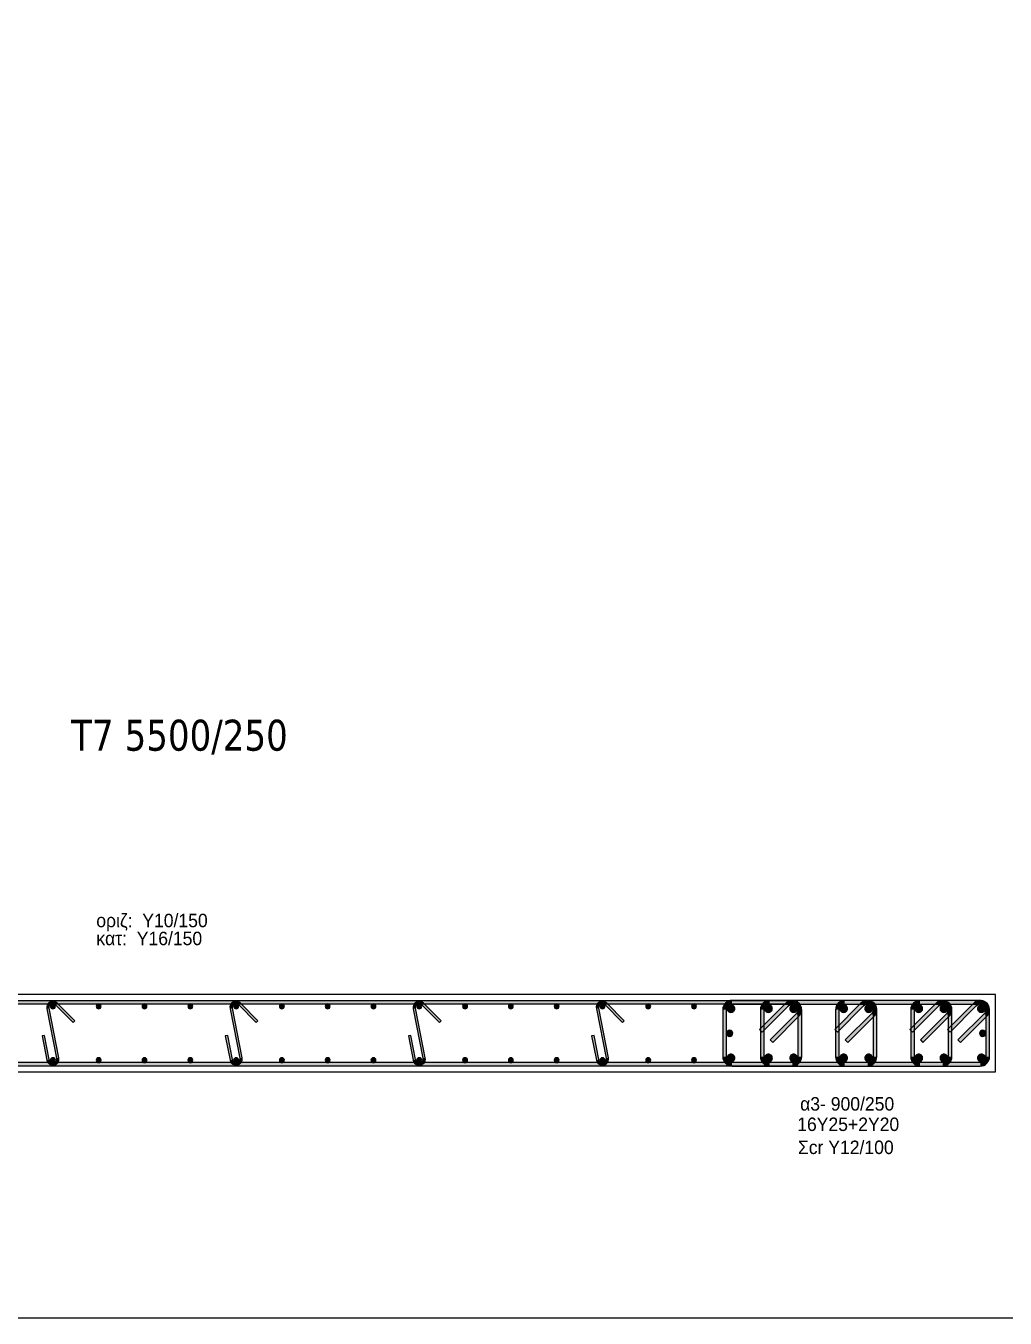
# Model space of a CAD drawing. Header units: millimetres. Extents: x -2171 to 1563, y -1758 to -1505.
# Drawn here: x -639.37 to -623.54, y -1630.29 to -1609.42 of the extents above; entities that cross this region are included whole.
import ezdxf

# ---------------------------------------------------------------- set-up
doc = ezdxf.new("R2010")
doc.units = ezdxf.units.MM
for name, color, linetype in [('-S_TEXT', 3, 'Continuous'), ('Col_Det', 7, 'Continuous'), ('Col_Det_Fill', 7, 'Continuous'), ('pinakaki', 153, 'Continuous')]:
    doc.layers.add(name, color=color, linetype=linetype)
doc.styles.add('S1Arl22_b_934_161', font='arial.ttf', dxfattribs={"width": 0.933629, "height": 0.002175})
doc.styles.get("Standard").update_dxf_attribs({"font": 'tahoma.ttf'})

msp = doc.modelspace()

# ---------------------------------------------------------------- hatches: boundary and pattern name
at = {"layer": 'Col_Det_Fill'}
for color, points in [(252, [(-626.8991, -1625.2165), (-626.8991, -1625.1665), (-648.0021, -1625.1665), (-648.0021, -1625.2165)]), (252, [(-627.9556, -1625.2215), (-627.9556, -1625.1615, 0.4142136), (-628.1056, -1625.3115), (-628.0456, -1625.3115, -0.4142136)]), (252, [(-623.9456, -1625.2215), (-623.9456, -1625.1615), (-627.9556, -1625.1615), (-627.9556, -1625.2215)]), (252, [(-627.3485, -1625.2215), (-627.3485, -1625.1615, 0.4142136), (-627.4985, -1625.3115), (-627.4385, -1625.3115, -0.4142136)]), (252, [(-626.9813, -1625.2215), (-626.9813, -1625.1615), (-627.3485, -1625.1615), (-627.3485, -1625.2215)]), (252, [(-626.8913, -1625.3115), (-626.8313, -1625.3115, 0.6681786), (-627.0874, -1625.2055), (-627.045, -1625.2479, -0.6681786)]), (252, [(-626.9177, -1625.3752), (-626.8753, -1625.4176, 0.6681786), (-626.9813, -1625.1615), (-626.9813, -1625.2215, -0.6681786)]), (252, [(-626.1342, -1625.2215), (-626.1342, -1625.1615, 0.4142136), (-626.2842, -1625.3115), (-626.2242, -1625.3115, -0.4142136)]), (252, [(-625.767, -1625.2215), (-625.767, -1625.1615), (-626.1342, -1625.1615), (-626.1342, -1625.2215)]), (252, [(-625.677, -1625.3115), (-625.617, -1625.3115, 0.6681786), (-625.8731, -1625.2055), (-625.8307, -1625.2479, -0.6681786)]), (252, [(-625.7034, -1625.3752), (-625.661, -1625.4176, 0.6681786), (-625.767, -1625.1615), (-625.767, -1625.2215, -0.6681786)]), (252, [(-624.9199, -1625.2215), (-624.9199, -1625.1615, 0.4142136), (-625.0699, -1625.3115), (-625.0099, -1625.3115, -0.4142136)]), (252, [(-624.5527, -1625.2215), (-624.5527, -1625.1615), (-624.9199, -1625.1615), (-624.9199, -1625.2215)]), (252, [(-624.4627, -1625.3115), (-624.4027, -1625.3115, 0.6681786), (-624.6588, -1625.2055), (-624.6164, -1625.2479, -0.6681786)]), (252, [(-624.4891, -1625.3752), (-624.4467, -1625.4176, 0.6681786), (-624.5527, -1625.1615), (-624.5527, -1625.2215, -0.6681786)]), (252, [(-623.8556, -1625.3115), (-623.7956, -1625.3115, 0.6681786), (-624.0517, -1625.2055), (-624.0092, -1625.2479, -0.6681786)]), (252, [(-623.882, -1625.3752), (-623.8395, -1625.4176, 0.6681786), (-623.9456, -1625.1615), (-623.9456, -1625.2215, -0.6681786)]), (252, [(-639.0287, -1625.2958), (-638.9894, -1625.2881, -0.7407348), (-638.8881, -1625.2341), (-638.8598, -1625.2058, 0.7407348)]), (252, [(-638.8717, -1626.095), (-638.8324, -1626.0873), (-638.9894, -1625.2881), (-639.0287, -1625.2958)]), (133, [(-638.9705, -1625.2565, 0.4142136), (-638.9305, -1625.2965, 0.4142136), (-638.8905, -1625.2565, 0.4142136), (-638.9305, -1625.2165, 0.4142136)]), (252, [(-638.8598, -1625.2058), (-638.8881, -1625.2341), (-638.6053, -1625.517), (-638.577, -1625.4887)]), (133, [(-638.2306, -1625.2565, 0.4142136), (-638.1906, -1625.2965, 0.4142136), (-638.1506, -1625.2565, 0.4142136), (-638.1906, -1625.2165, 0.4142136)]), (133, [(-637.4906, -1625.2565, 0.4142136), (-637.4506, -1625.2965, 0.4142136), (-637.4106, -1625.2565, 0.4142136), (-637.4506, -1625.2165, 0.4142136)]), (133, [(-636.7506, -1625.2565, 0.4142136), (-636.7106, -1625.2965, 0.4142136), (-636.6706, -1625.2565, 0.4142136), (-636.7106, -1625.2165, 0.4142136)]), (252, [(-636.0688, -1625.2958), (-636.0296, -1625.2881, -0.7407348), (-635.9283, -1625.2341), (-635.9, -1625.2058, 0.7407348)]), (252, [(-635.9118, -1626.095), (-635.8726, -1626.0873), (-636.0296, -1625.2881), (-636.0688, -1625.2958)]), (133, [(-636.0107, -1625.2565, 0.4142136), (-635.9707, -1625.2965, 0.4142136), (-635.9307, -1625.2565, 0.4142136), (-635.9707, -1625.2165, 0.4142136)]), (252, [(-635.9, -1625.2058), (-635.9283, -1625.2341), (-635.6454, -1625.517), (-635.6171, -1625.4887)]), (133, [(-635.2707, -1625.2565, 0.4142136), (-635.2307, -1625.2965, 0.4142136), (-635.1907, -1625.2565, 0.4142136), (-635.2307, -1625.2165, 0.4142136)]), (133, [(-634.5308, -1625.2565, 0.4142136), (-634.4908, -1625.2965, 0.4142136), (-634.4508, -1625.2565, 0.4142136), (-634.4908, -1625.2165, 0.4142136)]), (133, [(-633.7908, -1625.2565, 0.4142136), (-633.7508, -1625.2965, 0.4142136), (-633.7108, -1625.2565, 0.4142136), (-633.7508, -1625.2165, 0.4142136)]), (252, [(-633.109, -1625.2958), (-633.0697, -1625.2881, -0.7407348), (-632.9684, -1625.2341), (-632.9401, -1625.2058, 0.7407348)]), (252, [(-632.952, -1626.095), (-632.9127, -1626.0873), (-633.0697, -1625.2881), (-633.109, -1625.2958)]), (133, [(-633.0508, -1625.2565, 0.4142136), (-633.0108, -1625.2965, 0.4142136), (-632.9708, -1625.2565, 0.4142136), (-633.0108, -1625.2165, 0.4142136)]), (252, [(-632.9401, -1625.2058), (-632.9684, -1625.2341), (-632.6856, -1625.517), (-632.6573, -1625.4887)]), (133, [(-632.3109, -1625.2565, 0.4142136), (-632.2709, -1625.2965, 0.4142136), (-632.2309, -1625.2565, 0.4142136), (-632.2709, -1625.2165, 0.4142136)]), (133, [(-631.5709, -1625.2565, 0.4142136), (-631.5309, -1625.2965, 0.4142136), (-631.4909, -1625.2565, 0.4142136), (-631.5309, -1625.2165, 0.4142136)]), (133, [(-630.831, -1625.2565, 0.4142136), (-630.791, -1625.2965, 0.4142136), (-630.751, -1625.2565, 0.4142136), (-630.791, -1625.2165, 0.4142136)]), (252, [(-630.1491, -1625.2958), (-630.1099, -1625.2881, -0.7407348), (-630.0086, -1625.2341), (-629.9803, -1625.2058, 0.7407348)]), (252, [(-629.9921, -1626.095), (-629.9529, -1626.0873), (-630.1099, -1625.2881), (-630.1491, -1625.2958)]), (133, [(-630.091, -1625.2565, 0.4142136), (-630.051, -1625.2965, 0.4142136), (-630.011, -1625.2565, 0.4142136), (-630.051, -1625.2165, 0.4142136)]), (252, [(-629.9803, -1625.2058), (-630.0086, -1625.2341), (-629.7257, -1625.517), (-629.6975, -1625.4887)]), (133, [(-629.351, -1625.2565, 0.4142136), (-629.311, -1625.2965, 0.4142136), (-629.271, -1625.2565, 0.4142136), (-629.311, -1625.2165, 0.4142136)]), (133, [(-628.6111, -1625.2565, 0.4142136), (-628.5711, -1625.2965, 0.4142136), (-628.5311, -1625.2565, 0.4142136), (-628.5711, -1625.2165, 0.4142136)]), (252, [(-628.0456, -1625.3115), (-628.1056, -1625.3115), (-628.1056, -1626.0715), (-628.0456, -1626.0715)]), (12, [(-627.9126, -1625.2921, 0.4142136), (-627.9751, -1625.2296, 0.4142136), (-628.0376, -1625.2921, 0.4142136), (-627.9751, -1625.3546, 0.4142136)]), (252, [(-627.045, -1625.2479), (-627.0874, -1625.2055), (-627.5117, -1625.6297), (-627.4692, -1625.6722)]), (252, [(-627.4385, -1625.3115), (-627.4985, -1625.3115), (-627.4985, -1626.0715), (-627.4385, -1626.0715)]), (56, [(-627.3054, -1625.2921, 0.4142136), (-627.3679, -1625.2296, 0.4142136), (-627.4304, -1625.2921, 0.4142136), (-627.3679, -1625.3546, 0.4142136)]), (252, [(-627.3419, -1625.7994), (-627.2995, -1625.8419), (-626.8753, -1625.4176), (-626.9177, -1625.3752)]), (56, [(-626.8994, -1625.2921, 0.4142136), (-626.9619, -1625.2296, 0.4142136), (-627.0244, -1625.2921, 0.4142136), (-626.9619, -1625.3546, 0.4142136)]), (252, [(-626.8913, -1626.0715), (-626.8313, -1626.0715), (-626.8313, -1625.3115), (-626.8913, -1625.3115)]), (252, [(-625.8307, -1625.2479), (-625.8731, -1625.2055), (-626.2974, -1625.6297), (-626.2549, -1625.6722)]), (252, [(-626.2242, -1625.3115), (-626.2842, -1625.3115), (-626.2842, -1626.0715), (-626.2242, -1626.0715)]), (56, [(-626.0911, -1625.2921, 0.4142136), (-626.1536, -1625.2296, 0.4142136), (-626.2161, -1625.2921, 0.4142136), (-626.1536, -1625.3546, 0.4142136)]), (252, [(-626.1277, -1625.7994), (-626.0852, -1625.8419), (-625.661, -1625.4176), (-625.7034, -1625.3752)]), (56, [(-625.6851, -1625.2921, 0.4142136), (-625.7476, -1625.2296, 0.4142136), (-625.8101, -1625.2921, 0.4142136), (-625.7476, -1625.3546, 0.4142136)]), (252, [(-625.677, -1626.0715), (-625.617, -1626.0715), (-625.617, -1625.3115), (-625.677, -1625.3115)]), (252, [(-624.6164, -1625.2479), (-624.6588, -1625.2055), (-625.0831, -1625.6297), (-625.0407, -1625.6722)]), (252, [(-625.0099, -1625.3115), (-625.0699, -1625.3115), (-625.0699, -1626.0715), (-625.0099, -1626.0715)]), (56, [(-624.8768, -1625.2921, 0.4142136), (-624.9393, -1625.2296, 0.4142136), (-625.0018, -1625.2921, 0.4142136), (-624.9393, -1625.3546, 0.4142136)]), (252, [(-624.9134, -1625.7994), (-624.8709, -1625.8419), (-624.4467, -1625.4176), (-624.4891, -1625.3752)]), (56, [(-624.4708, -1625.2921, 0.4142136), (-624.5333, -1625.2296, 0.4142136), (-624.5958, -1625.2921, 0.4142136), (-624.5333, -1625.3546, 0.4142136)]), (252, [(-624.0092, -1625.2479), (-624.0517, -1625.2055), (-624.4759, -1625.6297), (-624.4335, -1625.6722)]), (252, [(-624.4627, -1626.0715), (-624.4027, -1626.0715), (-624.4027, -1625.3115), (-624.4627, -1625.3115)]), (252, [(-624.3062, -1625.7994), (-624.2638, -1625.8419), (-623.8395, -1625.4176), (-623.882, -1625.3752)]), (12, [(-623.8637, -1625.2921, 0.4142136), (-623.9262, -1625.2296, 0.4142136), (-623.9887, -1625.2921, 0.4142136), (-623.9262, -1625.3546, 0.4142136)]), (252, [(-623.8556, -1626.0715), (-623.7956, -1626.0715), (-623.7956, -1625.3115), (-623.8556, -1625.3115)]), (252, [(-639.0665, -1625.7256), (-639.1058, -1625.7333), (-639.0287, -1626.1258), (-638.9894, -1626.1181)]), (252, [(-636.1067, -1625.7256), (-636.1459, -1625.7333), (-636.0688, -1626.1258), (-636.0296, -1626.1181)]), (252, [(-633.1468, -1625.7256), (-633.1861, -1625.7333), (-633.109, -1626.1258), (-633.0697, -1626.1181)]), (252, [(-630.187, -1625.7256), (-630.2262, -1625.7333), (-630.1491, -1626.1258), (-630.1099, -1626.1181)]), (133, [(-627.9456, -1625.6915, 0.4142136), (-627.9956, -1625.6415, 0.4142136), (-628.0456, -1625.6915, 0.4142136), (-627.9956, -1625.7415, 0.4142136)]), (133, [(-623.8556, -1625.6915, 0.4142136), (-623.9056, -1625.6415, 0.4142136), (-623.9556, -1625.6915, 0.4142136), (-623.9056, -1625.7415, 0.4142136)]), (252, [(-648.0021, -1626.1665), (-648.0021, -1626.2165), (-626.8991, -1626.2165), (-626.8991, -1626.1665)]), (252, [(-638.9894, -1626.1181), (-639.0287, -1626.1258, 1), (-638.8324, -1626.0873), (-638.8717, -1626.095, -1)]), (133, [(-638.9705, -1626.1265, 0.4142136), (-638.9305, -1626.1665, 0.4142136), (-638.8905, -1626.1265, 0.4142136), (-638.9305, -1626.0865, 0.4142136)]), (133, [(-638.2306, -1626.1265, 0.4142136), (-638.1906, -1626.1665, 0.4142136), (-638.1506, -1626.1265, 0.4142136), (-638.1906, -1626.0865, 0.4142136)]), (133, [(-637.4906, -1626.1265, 0.4142136), (-637.4506, -1626.1665, 0.4142136), (-637.4106, -1626.1265, 0.4142136), (-637.4506, -1626.0865, 0.4142136)]), (133, [(-636.7506, -1626.1265, 0.4142136), (-636.7106, -1626.1665, 0.4142136), (-636.6706, -1626.1265, 0.4142136), (-636.7106, -1626.0865, 0.4142136)]), (252, [(-636.0296, -1626.1181), (-636.0688, -1626.1258, 1), (-635.8726, -1626.0873), (-635.9118, -1626.095, -1)]), (133, [(-636.0107, -1626.1265, 0.4142136), (-635.9707, -1626.1665, 0.4142136), (-635.9307, -1626.1265, 0.4142136), (-635.9707, -1626.0865, 0.4142136)]), (133, [(-635.2707, -1626.1265, 0.4142136), (-635.2307, -1626.1665, 0.4142136), (-635.1907, -1626.1265, 0.4142136), (-635.2307, -1626.0865, 0.4142136)]), (133, [(-634.5308, -1626.1265, 0.4142136), (-634.4908, -1626.1665, 0.4142136), (-634.4508, -1626.1265, 0.4142136), (-634.4908, -1626.0865, 0.4142136)]), (133, [(-633.7908, -1626.1265, 0.4142136), (-633.7508, -1626.1665, 0.4142136), (-633.7108, -1626.1265, 0.4142136), (-633.7508, -1626.0865, 0.4142136)]), (252, [(-633.0697, -1626.1181), (-633.109, -1626.1258, 1), (-632.9127, -1626.0873), (-632.952, -1626.095, -1)]), (133, [(-633.0508, -1626.1265, 0.4142136), (-633.0108, -1626.1665, 0.4142136), (-632.9708, -1626.1265, 0.4142136), (-633.0108, -1626.0865, 0.4142136)]), (133, [(-632.3109, -1626.1265, 0.4142136), (-632.2709, -1626.1665, 0.4142136), (-632.2309, -1626.1265, 0.4142136), (-632.2709, -1626.0865, 0.4142136)]), (133, [(-631.5709, -1626.1265, 0.4142136), (-631.5309, -1626.1665, 0.4142136), (-631.4909, -1626.1265, 0.4142136), (-631.5309, -1626.0865, 0.4142136)]), (133, [(-630.831, -1626.1265, 0.4142136), (-630.791, -1626.1665, 0.4142136), (-630.751, -1626.1265, 0.4142136), (-630.791, -1626.0865, 0.4142136)]), (252, [(-630.1099, -1626.1181), (-630.1491, -1626.1258, 1), (-629.9529, -1626.0873), (-629.9921, -1626.095, -1)]), (133, [(-630.091, -1626.1265, 0.4142136), (-630.051, -1626.1665, 0.4142136), (-630.011, -1626.1265, 0.4142136), (-630.051, -1626.0865, 0.4142136)]), (133, [(-629.351, -1626.1265, 0.4142136), (-629.311, -1626.1665, 0.4142136), (-629.271, -1626.1265, 0.4142136), (-629.311, -1626.0865, 0.4142136)]), (133, [(-628.6111, -1626.1265, 0.4142136), (-628.5711, -1626.1665, 0.4142136), (-628.5311, -1626.1265, 0.4142136), (-628.5711, -1626.0865, 0.4142136)]), (252, [(-628.0456, -1626.0715), (-628.1056, -1626.0715, 0.4142136), (-627.9556, -1626.2215), (-627.9556, -1626.1615, -0.4142136)]), (12, [(-627.9126, -1626.091, 0.4142136), (-627.9751, -1626.0285, 0.4142136), (-628.0376, -1626.091, 0.4142136), (-627.9751, -1626.1535, 0.4142136)]), (252, [(-627.9556, -1626.1615), (-627.9556, -1626.2215), (-623.9456, -1626.2215), (-623.9456, -1626.1615)]), (252, [(-627.4385, -1626.0715), (-627.4985, -1626.0715, 0.4142136), (-627.3485, -1626.2215), (-627.3485, -1626.1615, -0.4142136)]), (56, [(-627.3054, -1626.091, 0.4142136), (-627.3679, -1626.0285, 0.4142136), (-627.4304, -1626.091, 0.4142136), (-627.3679, -1626.1535, 0.4142136)]), (252, [(-627.3485, -1626.1615), (-627.3485, -1626.2215), (-626.9813, -1626.2215), (-626.9813, -1626.1615)]), (56, [(-626.8994, -1626.091, 0.4142136), (-626.9619, -1626.0285, 0.4142136), (-627.0244, -1626.091, 0.4142136), (-626.9619, -1626.1535, 0.4142136)]), (252, [(-626.9813, -1626.1615), (-626.9813, -1626.2215, 0.4142136), (-626.8313, -1626.0715), (-626.8913, -1626.0715, -0.4142136)]), (252, [(-626.2242, -1626.0715), (-626.2842, -1626.0715, 0.4142136), (-626.1342, -1626.2215), (-626.1342, -1626.1615, -0.4142136)]), (56, [(-626.0911, -1626.091, 0.4142136), (-626.1536, -1626.0285, 0.4142136), (-626.2161, -1626.091, 0.4142136), (-626.1536, -1626.1535, 0.4142136)]), (252, [(-626.1342, -1626.1615), (-626.1342, -1626.2215), (-625.767, -1626.2215), (-625.767, -1626.1615)]), (56, [(-625.6851, -1626.091, 0.4142136), (-625.7476, -1626.0285, 0.4142136), (-625.8101, -1626.091, 0.4142136), (-625.7476, -1626.1535, 0.4142136)]), (252, [(-625.767, -1626.1615), (-625.767, -1626.2215, 0.4142136), (-625.617, -1626.0715), (-625.677, -1626.0715, -0.4142136)]), (252, [(-625.0099, -1626.0715), (-625.0699, -1626.0715, 0.4142136), (-624.9199, -1626.2215), (-624.9199, -1626.1615, -0.4142136)]), (56, [(-624.8768, -1626.091, 0.4142136), (-624.9393, -1626.0285, 0.4142136), (-625.0018, -1626.091, 0.4142136), (-624.9393, -1626.1535, 0.4142136)]), (252, [(-624.9199, -1626.1615), (-624.9199, -1626.2215), (-624.5527, -1626.2215), (-624.5527, -1626.1615)]), (56, [(-624.4708, -1626.091, 0.4142136), (-624.5333, -1626.0285, 0.4142136), (-624.5958, -1626.091, 0.4142136), (-624.5333, -1626.1535, 0.4142136)]), (252, [(-624.5527, -1626.1615), (-624.5527, -1626.2215, 0.4142136), (-624.4027, -1626.0715), (-624.4627, -1626.0715, -0.4142136)]), (12, [(-623.8637, -1626.091, 0.4142136), (-623.9262, -1626.0285, 0.4142136), (-623.9887, -1626.091, 0.4142136), (-623.9262, -1626.1535, 0.4142136)]), (252, [(-623.9456, -1626.1615), (-623.9456, -1626.2215, 0.4142136), (-623.7956, -1626.0715), (-623.8556, -1626.0715, -0.4142136)])]:
    msp.add_hatch(color=color, dxfattribs=at).paths.add_polyline_path(points)

# ---------------------------------------------------------------- linework, layer by layer
at = {"layer": '-S_TEXT', "ltscale": 5}
msp.add_lwpolyline([(-653.3053, -1590.2497), (-595.1578, -1590.2497), (-595.1578, -1630.2944), (-653.3053, -1630.2944)], close=True, dxfattribs=at)
at = {"layer": 'Col_Det', "color": 7}
for points in [[(-623.7006, -1625.0665), (-649.7006, -1625.0665)], [(-626.8991, -1625.1665), (-648.0021, -1625.1665)], [(-623.9456, -1625.1615), (-627.9556, -1625.1615)], [(-626.9813, -1625.1615), (-627.3485, -1625.1615)], [(-626.8991, -1625.2165), (-626.8991, -1625.1665)], [(-625.767, -1625.1615), (-626.1342, -1625.1615)], [(-624.5527, -1625.1615), (-624.9199, -1625.1615)], [(-623.7006, -1626.3165), (-623.7006, -1625.0665)], [(-648.0021, -1625.2165), (-626.8991, -1625.2165)], [(-639.0287, -1625.2958), (-638.8717, -1626.095)], [(-638.8324, -1626.0873), (-638.9894, -1625.2881)], [(-638.8881, -1625.2341), (-638.6053, -1625.517)], [(-638.577, -1625.4887), (-638.8598, -1625.2058)], [(-636.0688, -1625.2958), (-635.9118, -1626.095)], [(-635.8726, -1626.0873), (-636.0296, -1625.2881)], [(-635.9283, -1625.2341), (-635.6454, -1625.517)], [(-635.6171, -1625.4887), (-635.9, -1625.2058)], [(-633.109, -1625.2958), (-632.952, -1626.095)], [(-632.9127, -1626.0873), (-633.0697, -1625.2881)], [(-632.9684, -1625.2341), (-632.6856, -1625.517)], [(-632.6573, -1625.4887), (-632.9401, -1625.2058)], [(-630.1491, -1625.2958), (-629.9921, -1626.095)], [(-629.9529, -1626.0873), (-630.1099, -1625.2881)], [(-630.0086, -1625.2341), (-629.7257, -1625.517)], [(-629.6975, -1625.4887), (-629.9803, -1625.2058)], [(-628.1056, -1625.3115), (-628.1056, -1626.0715)], [(-628.0456, -1626.0715), (-628.0456, -1625.3115)], [(-627.9556, -1625.2215), (-623.9456, -1625.2215)], [(-627.0874, -1625.2055), (-627.5117, -1625.6297)], [(-627.4985, -1625.3115), (-627.4985, -1626.0715)], [(-627.4692, -1625.6722), (-627.045, -1625.2479)], [(-627.4385, -1626.0715), (-627.4385, -1625.3115)], [(-627.3485, -1625.2215), (-626.9813, -1625.2215)], [(-626.9177, -1625.3752), (-627.3419, -1625.7994)], [(-626.8913, -1625.3115), (-626.8913, -1626.0715)], [(-626.8313, -1626.0715), (-626.8313, -1625.3115)], [(-625.8731, -1625.2055), (-626.2974, -1625.6297)], [(-626.2842, -1625.3115), (-626.2842, -1626.0715)], [(-626.2549, -1625.6722), (-625.8307, -1625.2479)], [(-626.2242, -1626.0715), (-626.2242, -1625.3115)], [(-626.1342, -1625.2215), (-625.767, -1625.2215)], [(-625.7034, -1625.3752), (-626.1277, -1625.7994)], [(-625.677, -1625.3115), (-625.677, -1626.0715)], [(-625.617, -1626.0715), (-625.617, -1625.3115)], [(-624.6588, -1625.2055), (-625.0831, -1625.6297)], [(-625.0699, -1625.3115), (-625.0699, -1626.0715)], [(-625.0407, -1625.6722), (-624.6164, -1625.2479)], [(-625.0099, -1626.0715), (-625.0099, -1625.3115)], [(-624.9199, -1625.2215), (-624.5527, -1625.2215)], [(-624.4891, -1625.3752), (-624.9134, -1625.7994)], [(-624.0517, -1625.2055), (-624.4759, -1625.6297)], [(-624.4627, -1625.3115), (-624.4627, -1626.0715)], [(-624.4335, -1625.6722), (-624.0092, -1625.2479)], [(-624.4027, -1626.0715), (-624.4027, -1625.3115)], [(-623.882, -1625.3752), (-624.3062, -1625.7994)], [(-623.8556, -1625.3115), (-623.8556, -1626.0715)], [(-623.7956, -1626.0715), (-623.7956, -1625.3115)], [(-638.6053, -1625.517), (-638.577, -1625.4887)], [(-635.6454, -1625.517), (-635.6171, -1625.4887)], [(-632.6856, -1625.517), (-632.6573, -1625.4887)], [(-629.7257, -1625.517), (-629.6975, -1625.4887)], [(-627.2995, -1625.8419), (-626.8753, -1625.4176)], [(-626.0852, -1625.8419), (-625.661, -1625.4176)], [(-624.8709, -1625.8419), (-624.4467, -1625.4176)], [(-624.2638, -1625.8419), (-623.8395, -1625.4176)], [(-639.0665, -1625.7256), (-639.1058, -1625.7333)], [(-639.1058, -1625.7333), (-639.0287, -1626.1258)], [(-638.9894, -1626.1181), (-639.0665, -1625.7256)], [(-636.1067, -1625.7256), (-636.1459, -1625.7333)], [(-636.1459, -1625.7333), (-636.0688, -1626.1258)], [(-636.0296, -1626.1181), (-636.1067, -1625.7256)], [(-633.1468, -1625.7256), (-633.1861, -1625.7333)], [(-633.1861, -1625.7333), (-633.109, -1626.1258)], [(-633.0697, -1626.1181), (-633.1468, -1625.7256)], [(-630.187, -1625.7256), (-630.2262, -1625.7333)], [(-630.2262, -1625.7333), (-630.1491, -1626.1258)], [(-630.1099, -1626.1181), (-630.187, -1625.7256)], [(-627.5117, -1625.6297), (-627.4692, -1625.6722)], [(-626.2974, -1625.6297), (-626.2549, -1625.6722)], [(-625.0831, -1625.6297), (-625.0407, -1625.6722)], [(-624.4759, -1625.6297), (-624.4335, -1625.6722)], [(-627.3419, -1625.7994), (-627.2995, -1625.8419)], [(-626.1277, -1625.7994), (-626.0852, -1625.8419)], [(-624.9134, -1625.7994), (-624.8709, -1625.8419)], [(-624.3062, -1625.7994), (-624.2638, -1625.8419)], [(-626.8991, -1626.1665), (-648.0021, -1626.1665)], [(-623.9456, -1626.1615), (-627.9556, -1626.1615)], [(-626.9813, -1626.1615), (-627.3485, -1626.1615)], [(-626.8991, -1626.2165), (-626.8991, -1626.1665)], [(-625.767, -1626.1615), (-626.1342, -1626.1615)], [(-624.5527, -1626.1615), (-624.9199, -1626.1615)], [(-651.2006, -1626.3165), (-623.7006, -1626.3165)], [(-648.0021, -1626.2165), (-626.8991, -1626.2165)], [(-627.9556, -1626.2215), (-623.9456, -1626.2215)], [(-627.3485, -1626.2215), (-626.9813, -1626.2215)], [(-626.1342, -1626.2215), (-625.767, -1626.2215)], [(-624.9199, -1626.2215), (-624.5527, -1626.2215)]]:
    msp.add_lwpolyline(points, dxfattribs=at)
for points in [[(-627.9556, -1625.1615, 0.4142136), (-628.1056, -1625.3115)], [(-627.3485, -1625.1615, 0.4142136), (-627.4985, -1625.3115)], [(-626.8313, -1625.3115, 0.6681786), (-627.0874, -1625.2055)], [(-626.8753, -1625.4176, 0.6681786), (-626.9813, -1625.1615)], [(-626.1342, -1625.1615, 0.4142136), (-626.2842, -1625.3115)], [(-625.617, -1625.3115, 0.6681786), (-625.8731, -1625.2055)], [(-625.661, -1625.4176, 0.6681786), (-625.767, -1625.1615)], [(-624.9199, -1625.1615, 0.4142136), (-625.0699, -1625.3115)], [(-624.4027, -1625.3115, 0.6681786), (-624.6588, -1625.2055)], [(-624.4467, -1625.4176, 0.6681786), (-624.5527, -1625.1615)], [(-623.7956, -1625.3115, 0.6681786), (-624.0517, -1625.2055)], [(-623.8395, -1625.4176, 0.6681786), (-623.9456, -1625.1615)], [(-638.8598, -1625.2058, 0.7407348), (-639.0287, -1625.2958, 0.7407348)], [(-638.9894, -1625.2881, -0.7407348), (-638.8881, -1625.2341)], [(-638.9305, -1625.2165, 0.4142136), (-638.9705, -1625.2565, 0.4142136)], [(-638.9705, -1625.2565, 0.4142136), (-638.9305, -1625.2965, 0.4142136)], [(-638.8905, -1625.2565, 0.4142136), (-638.9305, -1625.2165, 0.4142136)], [(-638.9305, -1625.2965, 0.4142136), (-638.8905, -1625.2565, 0.4142136)], [(-638.1906, -1625.2165, 0.4142136), (-638.2306, -1625.2565, 0.4142136)], [(-638.2306, -1625.2565, 0.4142136), (-638.1906, -1625.2965, 0.4142136)], [(-638.1506, -1625.2565, 0.4142136), (-638.1906, -1625.2165, 0.4142136)], [(-638.1906, -1625.2965, 0.4142136), (-638.1506, -1625.2565, 0.4142136)], [(-637.4506, -1625.2165, 0.4142136), (-637.4906, -1625.2565, 0.4142136)], [(-637.4906, -1625.2565, 0.4142136), (-637.4506, -1625.2965, 0.4142136)], [(-637.4106, -1625.2565, 0.4142136), (-637.4506, -1625.2165, 0.4142136)], [(-637.4506, -1625.2965, 0.4142136), (-637.4106, -1625.2565, 0.4142136)], [(-636.7106, -1625.2165, 0.4142136), (-636.7506, -1625.2565, 0.4142136)], [(-636.7506, -1625.2565, 0.4142136), (-636.7106, -1625.2965, 0.4142136)], [(-636.6706, -1625.2565, 0.4142136), (-636.7106, -1625.2165, 0.4142136)], [(-636.7106, -1625.2965, 0.4142136), (-636.6706, -1625.2565, 0.4142136)], [(-635.9, -1625.2058, 0.7407348), (-636.0688, -1625.2958, 0.7407348)], [(-636.0296, -1625.2881, -0.7407348), (-635.9283, -1625.2341)], [(-635.9707, -1625.2165, 0.4142136), (-636.0107, -1625.2565, 0.4142136)], [(-636.0107, -1625.2565, 0.4142136), (-635.9707, -1625.2965, 0.4142136)], [(-635.9307, -1625.2565, 0.4142136), (-635.9707, -1625.2165, 0.4142136)], [(-635.9707, -1625.2965, 0.4142136), (-635.9307, -1625.2565, 0.4142136)], [(-635.2307, -1625.2165, 0.4142136), (-635.2707, -1625.2565, 0.4142136)], [(-635.2707, -1625.2565, 0.4142136), (-635.2307, -1625.2965, 0.4142136)], [(-635.1907, -1625.2565, 0.4142136), (-635.2307, -1625.2165, 0.4142136)], [(-635.2307, -1625.2965, 0.4142136), (-635.1907, -1625.2565, 0.4142136)], [(-634.4908, -1625.2165, 0.4142136), (-634.5308, -1625.2565, 0.4142136)], [(-634.5308, -1625.2565, 0.4142136), (-634.4908, -1625.2965, 0.4142136)], [(-634.4508, -1625.2565, 0.4142136), (-634.4908, -1625.2165, 0.4142136)], [(-634.4908, -1625.2965, 0.4142136), (-634.4508, -1625.2565, 0.4142136)], [(-633.7508, -1625.2165, 0.4142136), (-633.7908, -1625.2565, 0.4142136)], [(-633.7908, -1625.2565, 0.4142136), (-633.7508, -1625.2965, 0.4142136)], [(-633.7108, -1625.2565, 0.4142136), (-633.7508, -1625.2165, 0.4142136)], [(-633.7508, -1625.2965, 0.4142136), (-633.7108, -1625.2565, 0.4142136)], [(-632.9401, -1625.2058, 0.7407348), (-633.109, -1625.2958, 0.7407348)], [(-633.0697, -1625.2881, -0.7407348), (-632.9684, -1625.2341)], [(-633.0108, -1625.2165, 0.4142136), (-633.0508, -1625.2565, 0.4142136)], [(-633.0508, -1625.2565, 0.4142136), (-633.0108, -1625.2965, 0.4142136)], [(-632.9708, -1625.2565, 0.4142136), (-633.0108, -1625.2165, 0.4142136)], [(-633.0108, -1625.2965, 0.4142136), (-632.9708, -1625.2565, 0.4142136)], [(-632.2709, -1625.2165, 0.4142136), (-632.3109, -1625.2565, 0.4142136)], [(-632.3109, -1625.2565, 0.4142136), (-632.2709, -1625.2965, 0.4142136)], [(-632.2309, -1625.2565, 0.4142136), (-632.2709, -1625.2165, 0.4142136)], [(-632.2709, -1625.2965, 0.4142136), (-632.2309, -1625.2565, 0.4142136)], [(-631.5309, -1625.2165, 0.4142136), (-631.5709, -1625.2565, 0.4142136)], [(-631.5709, -1625.2565, 0.4142136), (-631.5309, -1625.2965, 0.4142136)], [(-631.4909, -1625.2565, 0.4142136), (-631.5309, -1625.2165, 0.4142136)], [(-631.5309, -1625.2965, 0.4142136), (-631.4909, -1625.2565, 0.4142136)], [(-630.791, -1625.2165, 0.4142136), (-630.831, -1625.2565, 0.4142136)], [(-630.831, -1625.2565, 0.4142136), (-630.791, -1625.2965, 0.4142136)], [(-630.751, -1625.2565, 0.4142136), (-630.791, -1625.2165, 0.4142136)], [(-630.791, -1625.2965, 0.4142136), (-630.751, -1625.2565, 0.4142136)], [(-629.9803, -1625.2058, 0.7407348), (-630.1491, -1625.2958, 0.7407348)], [(-630.1099, -1625.2881, -0.7407348), (-630.0086, -1625.2341)], [(-630.051, -1625.2165, 0.4142136), (-630.091, -1625.2565, 0.4142136)], [(-630.091, -1625.2565, 0.4142136), (-630.051, -1625.2965, 0.4142136)], [(-630.011, -1625.2565, 0.4142136), (-630.051, -1625.2165, 0.4142136)], [(-630.051, -1625.2965, 0.4142136), (-630.011, -1625.2565, 0.4142136)], [(-629.311, -1625.2165, 0.4142136), (-629.351, -1625.2565, 0.4142136)], [(-629.351, -1625.2565, 0.4142136), (-629.311, -1625.2965, 0.4142136)], [(-629.271, -1625.2565, 0.4142136), (-629.311, -1625.2165, 0.4142136)], [(-629.311, -1625.2965, 0.4142136), (-629.271, -1625.2565, 0.4142136)], [(-628.5711, -1625.2165, 0.4142136), (-628.6111, -1625.2565, 0.4142136)], [(-628.6111, -1625.2565, 0.4142136), (-628.5711, -1625.2965, 0.4142136)], [(-628.5311, -1625.2565, 0.4142136), (-628.5711, -1625.2165, 0.4142136)], [(-628.5711, -1625.2965, 0.4142136), (-628.5311, -1625.2565, 0.4142136)], [(-628.0456, -1625.3115, -0.4142136), (-627.9556, -1625.2215, -0.4142136)], [(-627.9751, -1625.2296, 0.4142136), (-628.0376, -1625.2921, 0.4142136)], [(-628.0376, -1625.2921, 0.4142136), (-627.9751, -1625.3546, 0.4142136)], [(-627.9126, -1625.2921, 0.4142136), (-627.9751, -1625.2296, 0.4142136)], [(-627.9751, -1625.3546, 0.4142136), (-627.9126, -1625.2921, 0.4142136)], [(-627.4385, -1625.3115, -0.4142136), (-627.3485, -1625.2215, -0.4142136)], [(-627.3679, -1625.2296, 0.4142136), (-627.4304, -1625.2921, 0.4142136)], [(-627.4304, -1625.2921, 0.4142136), (-627.3679, -1625.3546, 0.4142136)], [(-627.3054, -1625.2921, 0.4142136), (-627.3679, -1625.2296, 0.4142136)], [(-627.3679, -1625.3546, 0.4142136), (-627.3054, -1625.2921, 0.4142136)], [(-627.045, -1625.2479, -0.6681786), (-626.8913, -1625.3115, -0.6681786)], [(-626.9619, -1625.2296, 0.4142136), (-627.0244, -1625.2921, 0.4142136)], [(-627.0244, -1625.2921, 0.4142136), (-626.9619, -1625.3546, 0.4142136)], [(-626.9813, -1625.2215, -0.6681786), (-626.9177, -1625.3752, -0.6681786)], [(-626.8994, -1625.2921, 0.4142136), (-626.9619, -1625.2296, 0.4142136)], [(-626.9619, -1625.3546, 0.4142136), (-626.8994, -1625.2921, 0.4142136)], [(-626.2242, -1625.3115, -0.4142136), (-626.1342, -1625.2215, -0.4142136)], [(-626.1536, -1625.2296, 0.4142136), (-626.2161, -1625.2921, 0.4142136)], [(-626.2161, -1625.2921, 0.4142136), (-626.1536, -1625.3546, 0.4142136)], [(-626.0911, -1625.2921, 0.4142136), (-626.1536, -1625.2296, 0.4142136)], [(-626.1536, -1625.3546, 0.4142136), (-626.0911, -1625.2921, 0.4142136)], [(-625.8307, -1625.2479, -0.6681786), (-625.677, -1625.3115, -0.6681786)], [(-625.7476, -1625.2296, 0.4142136), (-625.8101, -1625.2921, 0.4142136)], [(-625.8101, -1625.2921, 0.4142136), (-625.7476, -1625.3546, 0.4142136)], [(-625.767, -1625.2215, -0.6681786), (-625.7034, -1625.3752, -0.6681786)], [(-625.6851, -1625.2921, 0.4142136), (-625.7476, -1625.2296, 0.4142136)], [(-625.7476, -1625.3546, 0.4142136), (-625.6851, -1625.2921, 0.4142136)], [(-625.0099, -1625.3115, -0.4142136), (-624.9199, -1625.2215, -0.4142136)], [(-624.9393, -1625.2296, 0.4142136), (-625.0018, -1625.2921, 0.4142136)], [(-625.0018, -1625.2921, 0.4142136), (-624.9393, -1625.3546, 0.4142136)], [(-624.8768, -1625.2921, 0.4142136), (-624.9393, -1625.2296, 0.4142136)], [(-624.9393, -1625.3546, 0.4142136), (-624.8768, -1625.2921, 0.4142136)], [(-624.6164, -1625.2479, -0.6681786), (-624.4627, -1625.3115, -0.6681786)], [(-624.5333, -1625.2296, 0.4142136), (-624.5958, -1625.2921, 0.4142136)], [(-624.5958, -1625.2921, 0.4142136), (-624.5333, -1625.3546, 0.4142136)], [(-624.5527, -1625.2215, -0.6681786), (-624.4891, -1625.3752, -0.6681786)], [(-624.4708, -1625.2921, 0.4142136), (-624.5333, -1625.2296, 0.4142136)], [(-624.5333, -1625.3546, 0.4142136), (-624.4708, -1625.2921, 0.4142136)], [(-624.0092, -1625.2479, -0.6681786), (-623.8556, -1625.3115, -0.6681786)], [(-623.9262, -1625.2296, 0.4142136), (-623.9887, -1625.2921, 0.4142136)], [(-623.9887, -1625.2921, 0.4142136), (-623.9262, -1625.3546, 0.4142136)], [(-623.9456, -1625.2215, -0.6681786), (-623.882, -1625.3752, -0.6681786)], [(-623.8637, -1625.2921, 0.4142136), (-623.9262, -1625.2296, 0.4142136)], [(-623.9262, -1625.3546, 0.4142136), (-623.8637, -1625.2921, 0.4142136)], [(-627.9956, -1625.6415, 0.4142136), (-628.0456, -1625.6915, 0.4142136)], [(-628.0456, -1625.6915, 0.4142136), (-627.9956, -1625.7415, 0.4142136)], [(-627.9456, -1625.6915, 0.4142136), (-627.9956, -1625.6415, 0.4142136)], [(-627.9956, -1625.7415, 0.4142136), (-627.9456, -1625.6915, 0.4142136)], [(-623.9056, -1625.6415, 0.4142136), (-623.9556, -1625.6915, 0.4142136)], [(-623.9556, -1625.6915, 0.4142136), (-623.9056, -1625.7415, 0.4142136)], [(-623.8556, -1625.6915, 0.4142136), (-623.9056, -1625.6415, 0.4142136)], [(-623.9056, -1625.7415, 0.4142136), (-623.8556, -1625.6915, 0.4142136)], [(-639.0287, -1626.1258, 1), (-638.8324, -1626.0873)], [(-638.8717, -1626.095, -1), (-638.9894, -1626.1181, -1)], [(-638.9305, -1626.0865, 0.4142136), (-638.9705, -1626.1265, 0.4142136)], [(-638.9705, -1626.1265, 0.4142136), (-638.9305, -1626.1665, 0.4142136)], [(-638.8905, -1626.1265, 0.4142136), (-638.9305, -1626.0865, 0.4142136)], [(-638.9305, -1626.1665, 0.4142136), (-638.8905, -1626.1265, 0.4142136)], [(-638.1906, -1626.0865, 0.4142136), (-638.2306, -1626.1265, 0.4142136)], [(-638.2306, -1626.1265, 0.4142136), (-638.1906, -1626.1665, 0.4142136)], [(-638.1506, -1626.1265, 0.4142136), (-638.1906, -1626.0865, 0.4142136)], [(-638.1906, -1626.1665, 0.4142136), (-638.1506, -1626.1265, 0.4142136)], [(-637.4506, -1626.0865, 0.4142136), (-637.4906, -1626.1265, 0.4142136)], [(-637.4906, -1626.1265, 0.4142136), (-637.4506, -1626.1665, 0.4142136)], [(-637.4106, -1626.1265, 0.4142136), (-637.4506, -1626.0865, 0.4142136)], [(-637.4506, -1626.1665, 0.4142136), (-637.4106, -1626.1265, 0.4142136)], [(-636.7106, -1626.0865, 0.4142136), (-636.7506, -1626.1265, 0.4142136)], [(-636.7506, -1626.1265, 0.4142136), (-636.7106, -1626.1665, 0.4142136)], [(-636.6706, -1626.1265, 0.4142136), (-636.7106, -1626.0865, 0.4142136)], [(-636.7106, -1626.1665, 0.4142136), (-636.6706, -1626.1265, 0.4142136)], [(-636.0688, -1626.1258, 1), (-635.8726, -1626.0873)], [(-635.9118, -1626.095, -1), (-636.0296, -1626.1181, -1)], [(-635.9707, -1626.0865, 0.4142136), (-636.0107, -1626.1265, 0.4142136)], [(-636.0107, -1626.1265, 0.4142136), (-635.9707, -1626.1665, 0.4142136)], [(-635.9307, -1626.1265, 0.4142136), (-635.9707, -1626.0865, 0.4142136)], [(-635.9707, -1626.1665, 0.4142136), (-635.9307, -1626.1265, 0.4142136)], [(-635.2307, -1626.0865, 0.4142136), (-635.2707, -1626.1265, 0.4142136)], [(-635.2707, -1626.1265, 0.4142136), (-635.2307, -1626.1665, 0.4142136)], [(-635.1907, -1626.1265, 0.4142136), (-635.2307, -1626.0865, 0.4142136)], [(-635.2307, -1626.1665, 0.4142136), (-635.1907, -1626.1265, 0.4142136)], [(-634.4908, -1626.0865, 0.4142136), (-634.5308, -1626.1265, 0.4142136)], [(-634.5308, -1626.1265, 0.4142136), (-634.4908, -1626.1665, 0.4142136)], [(-634.4508, -1626.1265, 0.4142136), (-634.4908, -1626.0865, 0.4142136)], [(-634.4908, -1626.1665, 0.4142136), (-634.4508, -1626.1265, 0.4142136)], [(-633.7508, -1626.0865, 0.4142136), (-633.7908, -1626.1265, 0.4142136)], [(-633.7908, -1626.1265, 0.4142136), (-633.7508, -1626.1665, 0.4142136)], [(-633.7108, -1626.1265, 0.4142136), (-633.7508, -1626.0865, 0.4142136)], [(-633.7508, -1626.1665, 0.4142136), (-633.7108, -1626.1265, 0.4142136)], [(-633.109, -1626.1258, 1), (-632.9127, -1626.0873)], [(-632.952, -1626.095, -1), (-633.0697, -1626.1181, -1)], [(-633.0108, -1626.0865, 0.4142136), (-633.0508, -1626.1265, 0.4142136)], [(-633.0508, -1626.1265, 0.4142136), (-633.0108, -1626.1665, 0.4142136)], [(-632.9708, -1626.1265, 0.4142136), (-633.0108, -1626.0865, 0.4142136)], [(-633.0108, -1626.1665, 0.4142136), (-632.9708, -1626.1265, 0.4142136)], [(-632.2709, -1626.0865, 0.4142136), (-632.3109, -1626.1265, 0.4142136)], [(-632.3109, -1626.1265, 0.4142136), (-632.2709, -1626.1665, 0.4142136)], [(-632.2309, -1626.1265, 0.4142136), (-632.2709, -1626.0865, 0.4142136)], [(-632.2709, -1626.1665, 0.4142136), (-632.2309, -1626.1265, 0.4142136)], [(-631.5309, -1626.0865, 0.4142136), (-631.5709, -1626.1265, 0.4142136)], [(-631.5709, -1626.1265, 0.4142136), (-631.5309, -1626.1665, 0.4142136)], [(-631.4909, -1626.1265, 0.4142136), (-631.5309, -1626.0865, 0.4142136)], [(-631.5309, -1626.1665, 0.4142136), (-631.4909, -1626.1265, 0.4142136)], [(-630.791, -1626.0865, 0.4142136), (-630.831, -1626.1265, 0.4142136)], [(-630.831, -1626.1265, 0.4142136), (-630.791, -1626.1665, 0.4142136)], [(-630.751, -1626.1265, 0.4142136), (-630.791, -1626.0865, 0.4142136)], [(-630.791, -1626.1665, 0.4142136), (-630.751, -1626.1265, 0.4142136)], [(-630.1491, -1626.1258, 1), (-629.9529, -1626.0873)], [(-629.9921, -1626.095, -1), (-630.1099, -1626.1181, -1)], [(-630.051, -1626.0865, 0.4142136), (-630.091, -1626.1265, 0.4142136)], [(-630.091, -1626.1265, 0.4142136), (-630.051, -1626.1665, 0.4142136)], [(-630.011, -1626.1265, 0.4142136), (-630.051, -1626.0865, 0.4142136)], [(-630.051, -1626.1665, 0.4142136), (-630.011, -1626.1265, 0.4142136)], [(-629.311, -1626.0865, 0.4142136), (-629.351, -1626.1265, 0.4142136)], [(-629.351, -1626.1265, 0.4142136), (-629.311, -1626.1665, 0.4142136)], [(-629.271, -1626.1265, 0.4142136), (-629.311, -1626.0865, 0.4142136)], [(-629.311, -1626.1665, 0.4142136), (-629.271, -1626.1265, 0.4142136)], [(-628.5711, -1626.0865, 0.4142136), (-628.6111, -1626.1265, 0.4142136)], [(-628.6111, -1626.1265, 0.4142136), (-628.5711, -1626.1665, 0.4142136)], [(-628.5311, -1626.1265, 0.4142136), (-628.5711, -1626.0865, 0.4142136)], [(-628.5711, -1626.1665, 0.4142136), (-628.5311, -1626.1265, 0.4142136)], [(-628.1056, -1626.0715, 0.4142136), (-627.9556, -1626.2215)], [(-627.9556, -1626.1615, -0.4142136), (-628.0456, -1626.0715, -0.4142136)], [(-627.9751, -1626.0285, 0.4142136), (-628.0376, -1626.091, 0.4142136)], [(-628.0376, -1626.091, 0.4142136), (-627.9751, -1626.1535, 0.4142136)], [(-627.9126, -1626.091, 0.4142136), (-627.9751, -1626.0285, 0.4142136)], [(-627.9751, -1626.1535, 0.4142136), (-627.9126, -1626.091, 0.4142136)], [(-627.4985, -1626.0715, 0.4142136), (-627.3485, -1626.2215)], [(-627.3485, -1626.1615, -0.4142136), (-627.4385, -1626.0715, -0.4142136)], [(-627.3679, -1626.0285, 0.4142136), (-627.4304, -1626.091, 0.4142136)], [(-627.4304, -1626.091, 0.4142136), (-627.3679, -1626.1535, 0.4142136)], [(-627.3054, -1626.091, 0.4142136), (-627.3679, -1626.0285, 0.4142136)], [(-627.3679, -1626.1535, 0.4142136), (-627.3054, -1626.091, 0.4142136)], [(-626.9619, -1626.0285, 0.4142136), (-627.0244, -1626.091, 0.4142136)], [(-627.0244, -1626.091, 0.4142136), (-626.9619, -1626.1535, 0.4142136)], [(-626.9813, -1626.2215, 0.4142136), (-626.8313, -1626.0715)], [(-626.8913, -1626.0715, -0.4142136), (-626.9813, -1626.1615, -0.4142136)], [(-626.8994, -1626.091, 0.4142136), (-626.9619, -1626.0285, 0.4142136)], [(-626.9619, -1626.1535, 0.4142136), (-626.8994, -1626.091, 0.4142136)], [(-626.2842, -1626.0715, 0.4142136), (-626.1342, -1626.2215)], [(-626.1342, -1626.1615, -0.4142136), (-626.2242, -1626.0715, -0.4142136)], [(-626.1536, -1626.0285, 0.4142136), (-626.2161, -1626.091, 0.4142136)], [(-626.2161, -1626.091, 0.4142136), (-626.1536, -1626.1535, 0.4142136)], [(-626.0911, -1626.091, 0.4142136), (-626.1536, -1626.0285, 0.4142136)], [(-626.1536, -1626.1535, 0.4142136), (-626.0911, -1626.091, 0.4142136)], [(-625.7476, -1626.0285, 0.4142136), (-625.8101, -1626.091, 0.4142136)], [(-625.8101, -1626.091, 0.4142136), (-625.7476, -1626.1535, 0.4142136)], [(-625.767, -1626.2215, 0.4142136), (-625.617, -1626.0715)], [(-625.677, -1626.0715, -0.4142136), (-625.767, -1626.1615, -0.4142136)], [(-625.6851, -1626.091, 0.4142136), (-625.7476, -1626.0285, 0.4142136)], [(-625.7476, -1626.1535, 0.4142136), (-625.6851, -1626.091, 0.4142136)], [(-625.0699, -1626.0715, 0.4142136), (-624.9199, -1626.2215)], [(-624.9199, -1626.1615, -0.4142136), (-625.0099, -1626.0715, -0.4142136)], [(-624.9393, -1626.0285, 0.4142136), (-625.0018, -1626.091, 0.4142136)], [(-625.0018, -1626.091, 0.4142136), (-624.9393, -1626.1535, 0.4142136)], [(-624.8768, -1626.091, 0.4142136), (-624.9393, -1626.0285, 0.4142136)], [(-624.9393, -1626.1535, 0.4142136), (-624.8768, -1626.091, 0.4142136)], [(-624.5333, -1626.0285, 0.4142136), (-624.5958, -1626.091, 0.4142136)], [(-624.5958, -1626.091, 0.4142136), (-624.5333, -1626.1535, 0.4142136)], [(-624.5527, -1626.2215, 0.4142136), (-624.4027, -1626.0715)], [(-624.4627, -1626.0715, -0.4142136), (-624.5527, -1626.1615, -0.4142136)], [(-624.4708, -1626.091, 0.4142136), (-624.5333, -1626.0285, 0.4142136)], [(-624.5333, -1626.1535, 0.4142136), (-624.4708, -1626.091, 0.4142136)], [(-623.9262, -1626.0285, 0.4142136), (-623.9887, -1626.091, 0.4142136)], [(-623.9887, -1626.091, 0.4142136), (-623.9262, -1626.1535, 0.4142136)], [(-623.9456, -1626.2215, 0.4142136), (-623.7956, -1626.0715)], [(-623.8556, -1626.0715, -0.4142136), (-623.9456, -1626.1615, -0.4142136)], [(-623.8637, -1626.091, 0.4142136), (-623.9262, -1626.0285, 0.4142136)], [(-623.9262, -1626.1535, 0.4142136), (-623.8637, -1626.091, 0.4142136)]]:
    msp.add_lwpolyline(points, format="xyb", dxfattribs=at)

# ---------------------------------------------------------------- texts
at = {"layer": 'Col_Det', "color": 7, "style": 'S1Arl22_b_934_161', "width": 0.933629}
for s, p in [('οριζ:  Y10/150', (-638.2298, -1623.9785)), ('κατ:  Y16/150', (-638.2298, -1624.2685)), (' α3- 900/250', (-626.935, -1626.9412)), ('16Y25+2Y20', (-626.9036, -1627.2708)), ('Σcr Y12/100', (-626.8917, -1627.6433))]:
    msp.add_text(s, height=0.2175, dxfattribs=at).set_placement(p)
at = {"layer": 'pinakaki', "color": 1, "width": 0.933629}
msp.add_text(' Τ7 5500/250 ', height=0.5, dxfattribs=at).set_placement((-638.8101, -1621.1261))

doc.saveas('drawing.dxf')
